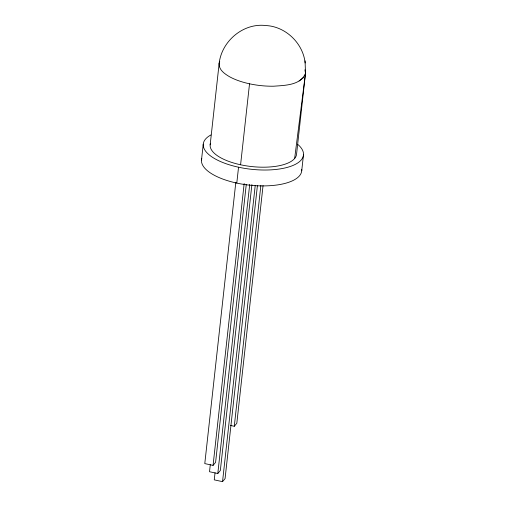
<?xml version="1.0" encoding="UTF-8"?>
<svg xmlns="http://www.w3.org/2000/svg" width="507" height="507" viewBox="0 0 507 507"><rect width="100%" height="100%" fill="white"/><g stroke="black" fill="none" stroke-linecap="round" stroke-linejoin="round"><path stroke-width="0.76" d="M201.501 159.984L203.256 144.102M210.164 144.85L219.125 63.698C221.439 41.301 243.221 22.745 265.795 25.546C285.675 26.421 303.097 43.323 305.144 62.969M235.799 182.52L204.784 463.594L213.067 465.388L215.595 462.365L246.269 184.44M236.788 183.097L238.543 167.215M240.584 164.775L249.526 83.801M210.297 464.653L209.518 471.725L217.801 473.519L220.336 470.496L251.897 184.535M213.067 465.388L244.171 183.521M215.038 472.784L214.258 479.856L222.541 481.65L225.07 478.627L257.429 185.442M217.801 473.519L249.71 184.415M222.541 481.65L255.243 185.321M230.52 425.455L234.285 426.273L260.864 185.467M263.051 185.594L236.82 423.25L234.285 426.273M301.716 170.834L303.471 154.958M294.656 158.463L305.499 73.236L305.068 60.878M219.106 63.876C218.942 69.966 224.74 73.883 229.386 76.646A43.45 17.118 6.3 0 0 273.641 86.209C284.706 85.353 300.512 85.436 305.48 73.414M299.124 80.993L303.598 77.482M304.897 69.77L305.499 73.236L296.557 154.21A43.45 17.118 6.3 0 1 249.831 166.347A43.45 17.118 6.3 0 1 210.475 143.386M219.125 63.698A43.45 17.118 6.3 0 1 219.727 61.607M297.717 144.349A50.402 19.855 6.3 0 1 251.447 169.294A50.402 19.855 6.3 0 1 210.925 134.951M301.722 169.351A50.402 19.855 6.3 0 1 249.691 185.175A50.402 19.855 6.3 0 1 201.786 158.526"/></g></svg>
